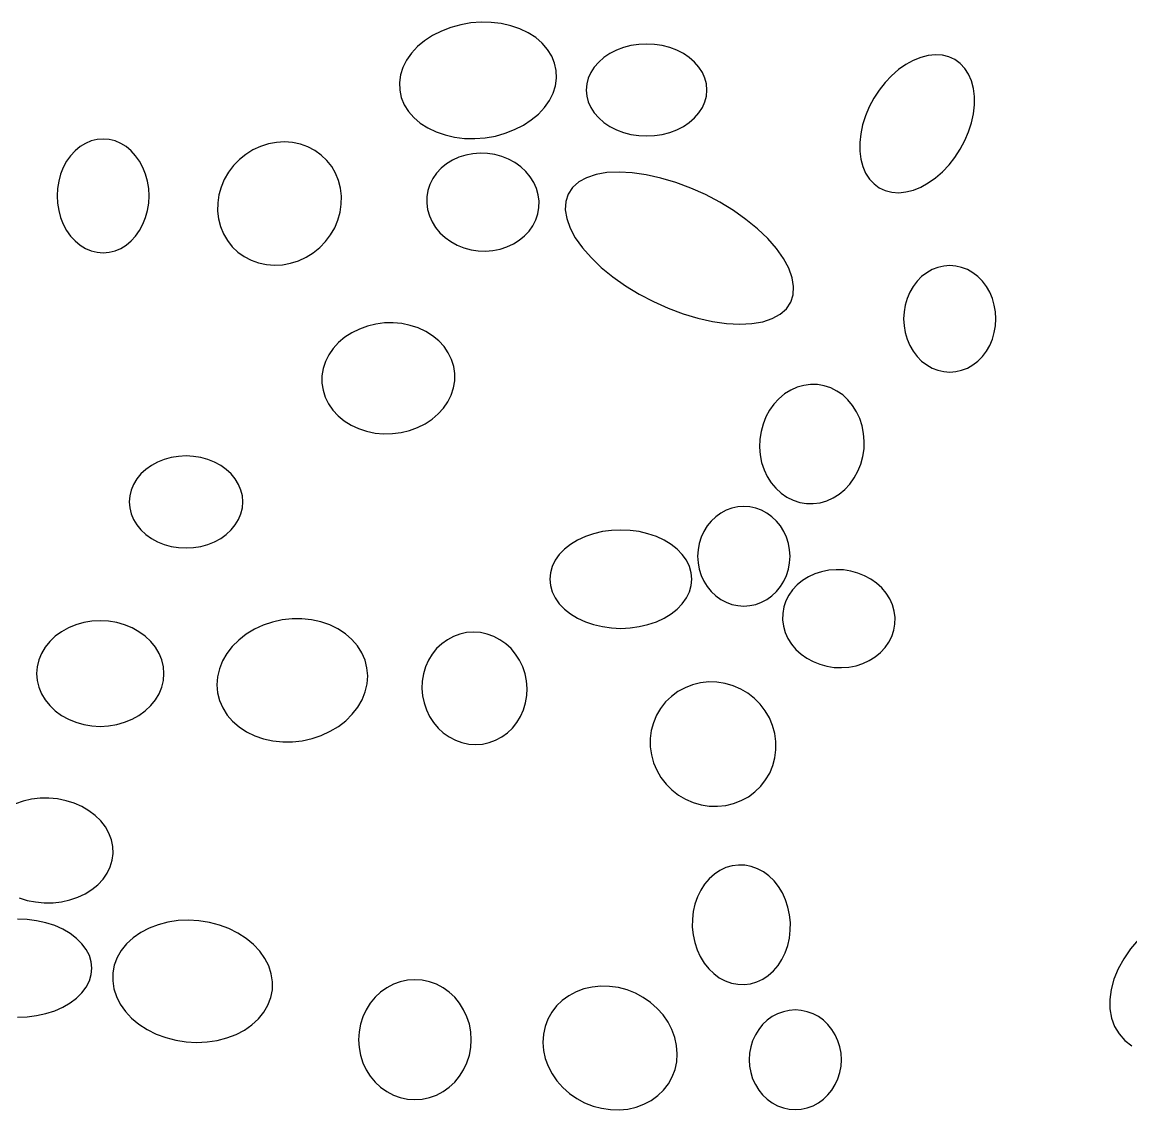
# Model space of a CAD drawing. Extents: x -1 to 217, y -22 to 302.
# Drawn here: x 144.26 to 156.57, y 45.32 to 57.39 of the extents above; entities that cross this region are included whole.
import ezdxf

# ---------------------------------------------------------------- set-up
doc = ezdxf.new("R2010")
doc.units = 0

msp = doc.modelspace()

# ---------------------------------------------------------------- linework, layer by layer
at = {"layer": 'ELLIPSES'}
for p, q in [((149.13, 57.366), (149.02, 57.336)), ((149.242, 57.386), (149.13, 57.366)), ((149.357, 57.395), (149.242, 57.386)), ((149.47, 57.393), (149.357, 57.395)), ((149.581, 57.379), (149.47, 57.393)), ((149.688, 57.355), (149.581, 57.379)), ((149.788, 57.321), (149.688, 57.355)), ((148.818, 57.246), (148.73, 57.188)), ((148.916, 57.296), (148.818, 57.246)), ((149.02, 57.336), (148.916, 57.296)), ((149.88, 57.276), (149.788, 57.321)), ((149.963, 57.223), (149.88, 57.276)), ((148.651, 57.123), (148.584, 57.051)), ((148.73, 57.188), (148.651, 57.123)), ((150.035, 57.162), (149.963, 57.223)), ((150.095, 57.093), (150.035, 57.162)), ((150.937, 57.113), (150.858, 57.084)), ((151.02, 57.135), (150.937, 57.113)), ((151.106, 57.148), (151.02, 57.135)), ((151.194, 57.152), (151.106, 57.148)), ((151.281, 57.148), (151.194, 57.152)), ((151.367, 57.135), (151.281, 57.148)), ((151.45, 57.113), (151.367, 57.135)), ((151.529, 57.084), (151.45, 57.113)), ((148.584, 57.051), (148.529, 56.973)), ((150.141, 57.019), (150.095, 57.093)), ((150.173, 56.94), (150.141, 57.019)), ((150.719, 57.003), (150.662, 56.952)), ((150.785, 57.047), (150.719, 57.003)), ((150.858, 57.084), (150.785, 57.047)), ((151.602, 57.047), (151.529, 57.084)), ((151.668, 57.003), (151.602, 57.047)), ((151.725, 56.952), (151.668, 57.003)), ((154.237, 57.004), (154.154, 56.971)), ((154.32, 57.025), (154.237, 57.004)), ((154.4, 57.033), (154.32, 57.025)), ((154.477, 57.028), (154.4, 57.033)), ((154.549, 57.01), (154.477, 57.028)), ((154.616, 56.979), (154.549, 57.01)), ((154.675, 56.936), (154.616, 56.979)), ((148.489, 56.892), (148.462, 56.809)), ((148.529, 56.973), (148.489, 56.892)), ((150.191, 56.858), (150.173, 56.94)), ((150.194, 56.774), (150.191, 56.858)), ((150.613, 56.897), (150.574, 56.837)), ((150.662, 56.952), (150.613, 56.897)), ((151.774, 56.897), (151.725, 56.952)), ((151.813, 56.837), (151.774, 56.897)), ((153.99, 56.868), (153.913, 56.801)), ((154.071, 56.925), (153.99, 56.868)), ((154.154, 56.971), (154.071, 56.925)), ((154.725, 56.882), (154.675, 56.936)), ((154.767, 56.817), (154.725, 56.882)), ((148.462, 56.809), (148.45, 56.724)), ((150.182, 56.689), (150.194, 56.774)), ((150.546, 56.774), (150.529, 56.709)), ((150.574, 56.837), (150.546, 56.774)), ((151.841, 56.774), (151.813, 56.837)), ((151.858, 56.709), (151.841, 56.774)), ((153.913, 56.801), (153.841, 56.725)), ((154.799, 56.743), (154.767, 56.817)), ((154.821, 56.66), (154.799, 56.743)), ((148.45, 56.724), (148.453, 56.64)), ((148.453, 56.64), (148.471, 56.558)), ((150.156, 56.606), (150.182, 56.689)), ((150.529, 56.709), (150.523, 56.642)), ((150.523, 56.642), (150.529, 56.575)), ((151.864, 56.642), (151.858, 56.709)), ((151.858, 56.575), (151.864, 56.642)), ((153.775, 56.641), (153.716, 56.55)), ((153.841, 56.725), (153.775, 56.641)), ((154.832, 56.571), (154.821, 56.66)), ((148.471, 56.558), (148.503, 56.479)), ((150.06, 56.447), (150.115, 56.524)), ((150.115, 56.524), (150.156, 56.606)), ((150.529, 56.575), (150.546, 56.51)), ((150.546, 56.51), (150.574, 56.447)), ((151.813, 56.447), (151.841, 56.51)), ((151.841, 56.51), (151.858, 56.575)), ((153.716, 56.55), (153.666, 56.455)), ((154.832, 56.477), (154.832, 56.571)), ((148.503, 56.479), (148.55, 56.405)), ((148.55, 56.405), (148.609, 56.336)), ((149.914, 56.31), (149.993, 56.375)), ((149.993, 56.375), (150.06, 56.447)), ((150.574, 56.447), (150.613, 56.387)), ((150.613, 56.387), (150.662, 56.332)), ((151.725, 56.332), (151.774, 56.387)), ((151.774, 56.387), (151.813, 56.447)), ((153.666, 56.455), (153.624, 56.356)), ((154.8, 56.279), (154.821, 56.379)), ((154.821, 56.379), (154.832, 56.477)), ((148.609, 56.336), (148.681, 56.275)), ((148.681, 56.275), (148.764, 56.222)), ((149.728, 56.202), (149.826, 56.251)), ((149.826, 56.251), (149.914, 56.31)), ((150.662, 56.332), (150.719, 56.281)), ((150.719, 56.281), (150.785, 56.237)), ((151.602, 56.237), (151.668, 56.281)), ((151.668, 56.281), (151.725, 56.332)), ((153.592, 56.256), (153.571, 56.157)), ((153.624, 56.356), (153.592, 56.256)), ((154.768, 56.179), (154.8, 56.279)), ((148.764, 56.222), (148.856, 56.177)), ((148.856, 56.177), (148.956, 56.143)), ((148.956, 56.143), (149.063, 56.119)), ((149.063, 56.119), (149.174, 56.105)), ((149.402, 56.112), (149.515, 56.131)), ((149.515, 56.131), (149.624, 56.162)), ((149.624, 56.162), (149.728, 56.202)), ((150.785, 56.237), (150.858, 56.2)), ((150.858, 56.2), (150.937, 56.171)), ((150.937, 56.171), (151.02, 56.149)), ((151.02, 56.149), (151.106, 56.136)), ((151.106, 56.136), (151.194, 56.132)), ((151.194, 56.132), (151.281, 56.136)), ((151.281, 56.136), (151.367, 56.149)), ((151.367, 56.149), (151.45, 56.171)), ((151.45, 56.171), (151.529, 56.2)), ((151.529, 56.2), (151.602, 56.237)), ((153.571, 56.157), (153.56, 56.059)), ((154.726, 56.08), (154.768, 56.179)), ((144.906, 56.014), (144.85, 55.968)), ((144.966, 56.05), (144.906, 56.014)), ((145.029, 56.077), (144.966, 56.05)), ((145.094, 56.093), (145.029, 56.077)), ((145.161, 56.098), (145.094, 56.093)), ((145.228, 56.093), (145.161, 56.098)), ((145.293, 56.077), (145.228, 56.093)), ((145.356, 56.05), (145.293, 56.077)), ((145.416, 56.014), (145.356, 56.05)), ((145.472, 55.968), (145.416, 56.014)), ((146.908, 56.016), (146.824, 55.977)), ((146.996, 56.044), (146.908, 56.016)), ((147.085, 56.061), (146.996, 56.044)), ((147.175, 56.066), (147.085, 56.061)), ((147.264, 56.059), (147.175, 56.066)), ((147.351, 56.041), (147.264, 56.059)), ((147.433, 56.011), (147.351, 56.041)), ((147.511, 55.971), (147.433, 56.011)), ((149.174, 56.105), (149.288, 56.103)), ((149.288, 56.103), (149.402, 56.112)), ((153.56, 56.059), (153.56, 55.964)), ((154.676, 55.985), (154.726, 56.08)), ((144.8, 55.913), (144.756, 55.851)), ((144.85, 55.968), (144.8, 55.913)), ((145.522, 55.913), (145.472, 55.968)), ((145.566, 55.851), (145.522, 55.913)), ((146.746, 55.928), (146.673, 55.87)), ((146.824, 55.977), (146.746, 55.928)), ((147.581, 55.92), (147.511, 55.971)), ((147.644, 55.86), (147.581, 55.92)), ((149.11, 55.895), (149.038, 55.862)), ((149.186, 55.92), (149.11, 55.895)), ((149.265, 55.935), (149.186, 55.92)), ((149.346, 55.941), (149.265, 55.935)), ((149.428, 55.938), (149.346, 55.941)), ((149.509, 55.926), (149.428, 55.938)), ((149.587, 55.904), (149.509, 55.926)), ((149.662, 55.874), (149.587, 55.904)), ((149.732, 55.836), (149.662, 55.874)), ((153.56, 55.964), (153.571, 55.875)), ((153.571, 55.875), (153.593, 55.793)), ((154.551, 55.81), (154.617, 55.894)), ((154.617, 55.894), (154.676, 55.985)), ((144.719, 55.783), (144.689, 55.709)), ((144.756, 55.851), (144.719, 55.783)), ((145.603, 55.783), (145.566, 55.851)), ((145.633, 55.709), (145.603, 55.783)), ((146.609, 55.803), (146.553, 55.73)), ((146.673, 55.87), (146.609, 55.803)), ((147.698, 55.793), (147.644, 55.86)), ((147.741, 55.718), (147.698, 55.793)), ((148.914, 55.774), (148.863, 55.719)), ((148.973, 55.822), (148.914, 55.774)), ((149.038, 55.862), (148.973, 55.822)), ((149.796, 55.791), (149.732, 55.836)), ((149.853, 55.738), (149.796, 55.791)), ((153.593, 55.793), (153.625, 55.718)), ((154.479, 55.734), (154.551, 55.81)), ((144.668, 55.631), (144.655, 55.55)), ((144.689, 55.709), (144.668, 55.631)), ((145.654, 55.631), (145.633, 55.709)), ((145.667, 55.55), (145.654, 55.631)), ((146.506, 55.65), (146.471, 55.565)), ((146.553, 55.73), (146.506, 55.65)), ((147.774, 55.637), (147.741, 55.718)), ((147.796, 55.552), (147.774, 55.637)), ((148.821, 55.659), (148.789, 55.595)), ((148.863, 55.719), (148.821, 55.659)), ((149.902, 55.68), (149.853, 55.738)), ((149.941, 55.617), (149.902, 55.68)), ((150.527, 55.669), (150.44, 55.621)), ((150.633, 55.704), (150.527, 55.669)), ((150.754, 55.725), (150.633, 55.704)), ((150.889, 55.731), (150.754, 55.725)), ((151.035, 55.723), (150.889, 55.731)), ((151.19, 55.701), (151.035, 55.723)), ((151.352, 55.665), (151.19, 55.701)), ((151.517, 55.616), (151.352, 55.665)), ((153.625, 55.718), (153.667, 55.653)), ((153.667, 55.653), (153.718, 55.599)), ((154.321, 55.61), (154.402, 55.667)), ((154.402, 55.667), (154.479, 55.734)), ((144.655, 55.55), (144.65, 55.467)), ((145.672, 55.467), (145.667, 55.55)), ((146.471, 55.565), (146.446, 55.478)), ((147.807, 55.464), (147.796, 55.552)), ((148.766, 55.527), (148.754, 55.457)), ((148.789, 55.595), (148.766, 55.527)), ((149.971, 55.55), (149.941, 55.617)), ((149.991, 55.48), (149.971, 55.55)), ((150.371, 55.56), (150.323, 55.487)), ((150.44, 55.621), (150.371, 55.56)), ((151.683, 55.554), (151.517, 55.616)), ((151.847, 55.481), (151.683, 55.554)), ((153.718, 55.599), (153.777, 55.556)), ((153.777, 55.556), (153.843, 55.525)), ((153.843, 55.525), (153.915, 55.507)), ((153.915, 55.507), (153.992, 55.502)), ((153.992, 55.502), (154.073, 55.51)), ((154.073, 55.51), (154.155, 55.531)), ((154.155, 55.531), (154.239, 55.564)), ((154.239, 55.564), (154.321, 55.61)), ((144.65, 55.467), (144.655, 55.385)), ((144.655, 55.385), (144.668, 55.304)), ((145.654, 55.304), (145.667, 55.385)), ((145.667, 55.385), (145.672, 55.467)), ((146.433, 55.388), (146.431, 55.299)), ((146.446, 55.478), (146.433, 55.388)), ((147.805, 55.375), (147.807, 55.464)), ((148.754, 55.457), (148.753, 55.386)), ((148.753, 55.386), (148.762, 55.315)), ((150, 55.41), (149.991, 55.48)), ((149.999, 55.339), (150, 55.41)), ((150.296, 55.405), (150.29, 55.313)), ((150.323, 55.487), (150.296, 55.405)), ((152.005, 55.397), (151.847, 55.481)), ((152.157, 55.305), (152.005, 55.397)), ((144.668, 55.304), (144.689, 55.226)), ((145.633, 55.226), (145.654, 55.304)), ((146.431, 55.299), (146.442, 55.211)), ((147.767, 55.198), (147.792, 55.286)), ((147.792, 55.286), (147.805, 55.375)), ((148.762, 55.315), (148.782, 55.245)), ((149.964, 55.201), (149.987, 55.268)), ((149.987, 55.268), (149.999, 55.339)), ((150.29, 55.313), (150.307, 55.215)), ((152.297, 55.206), (152.157, 55.305)), ((144.689, 55.226), (144.719, 55.152)), ((144.719, 55.152), (144.756, 55.083)), ((145.566, 55.083), (145.603, 55.152)), ((145.603, 55.152), (145.633, 55.226)), ((146.442, 55.211), (146.463, 55.126)), ((147.732, 55.113), (147.767, 55.198)), ((148.782, 55.245), (148.812, 55.178)), ((148.812, 55.178), (148.852, 55.115)), ((149.89, 55.076), (149.932, 55.136)), ((149.932, 55.136), (149.964, 55.201)), ((150.307, 55.215), (150.344, 55.11)), ((152.426, 55.101), (152.297, 55.206)), ((144.756, 55.083), (144.8, 55.021)), ((144.8, 55.021), (144.85, 54.967)), ((145.472, 54.967), (145.522, 55.021)), ((145.522, 55.021), (145.566, 55.083)), ((146.463, 55.126), (146.497, 55.046)), ((146.497, 55.046), (146.54, 54.971)), ((147.629, 54.96), (147.685, 55.034)), ((147.685, 55.034), (147.732, 55.113)), ((148.852, 55.115), (148.9, 55.057)), ((148.9, 55.057), (148.957, 55.005)), ((149.78, 54.974), (149.839, 55.022)), ((149.839, 55.022), (149.89, 55.076)), ((150.344, 55.11), (150.402, 55.002)), ((152.539, 54.992), (152.426, 55.101)), ((144.85, 54.967), (144.906, 54.921)), ((144.906, 54.921), (144.966, 54.884)), ((145.356, 54.884), (145.416, 54.921)), ((145.416, 54.921), (145.472, 54.967)), ((146.54, 54.971), (146.594, 54.903)), ((146.594, 54.903), (146.657, 54.843)), ((147.492, 54.835), (147.565, 54.893)), ((147.565, 54.893), (147.629, 54.96)), ((148.957, 55.005), (149.021, 54.959)), ((149.021, 54.959), (149.091, 54.921)), ((149.091, 54.921), (149.166, 54.891)), ((149.166, 54.891), (149.245, 54.869)), ((149.567, 54.876), (149.643, 54.9)), ((149.643, 54.9), (149.715, 54.933)), ((149.715, 54.933), (149.78, 54.974)), ((150.402, 55.002), (150.481, 54.892)), ((150.481, 54.892), (150.577, 54.782)), ((152.636, 54.882), (152.539, 54.992)), ((144.966, 54.884), (145.029, 54.858)), ((145.029, 54.858), (145.094, 54.842)), ((145.094, 54.842), (145.161, 54.836)), ((145.161, 54.836), (145.228, 54.842)), ((145.228, 54.842), (145.293, 54.858)), ((145.293, 54.858), (145.356, 54.884)), ((146.657, 54.843), (146.727, 54.793)), ((146.727, 54.793), (146.805, 54.752)), ((147.33, 54.747), (147.414, 54.786)), ((147.414, 54.786), (147.492, 54.835)), ((149.245, 54.869), (149.325, 54.857)), ((149.325, 54.857), (149.407, 54.854)), ((149.407, 54.854), (149.488, 54.86)), ((149.488, 54.86), (149.567, 54.876)), ((150.577, 54.782), (150.691, 54.673)), ((152.714, 54.772), (152.636, 54.882)), ((152.772, 54.664), (152.714, 54.772)), ((146.805, 54.752), (146.887, 54.723)), ((146.887, 54.723), (146.974, 54.704)), ((146.974, 54.704), (147.063, 54.698)), ((147.063, 54.698), (147.153, 54.703)), ((147.153, 54.703), (147.242, 54.719)), ((147.242, 54.719), (147.33, 54.747)), ((150.691, 54.673), (150.819, 54.568)), ((152.81, 54.559), (152.772, 54.664)), ((154.363, 54.649), (154.303, 54.614)), ((154.427, 54.673), (154.363, 54.649)), ((154.492, 54.688), (154.427, 54.673)), ((154.559, 54.694), (154.492, 54.688)), ((154.626, 54.688), (154.559, 54.694)), ((154.691, 54.673), (154.626, 54.688)), ((154.755, 54.649), (154.691, 54.673)), ((154.815, 54.614), (154.755, 54.649)), ((150.819, 54.568), (150.96, 54.469)), ((152.826, 54.461), (152.81, 54.559)), ((154.197, 54.52), (154.153, 54.462)), ((154.247, 54.571), (154.197, 54.52)), ((154.303, 54.614), (154.247, 54.571)), ((154.871, 54.571), (154.815, 54.614)), ((154.921, 54.52), (154.871, 54.571)), ((154.965, 54.462), (154.921, 54.52)), ((150.96, 54.469), (151.111, 54.377)), ((152.82, 54.369), (152.826, 54.461)), ((154.116, 54.398), (154.086, 54.328)), ((154.153, 54.462), (154.116, 54.398)), ((155.002, 54.398), (154.965, 54.462)), ((155.032, 54.328), (155.002, 54.398)), ((151.111, 54.377), (151.27, 54.293)), ((151.27, 54.293), (151.433, 54.22)), ((152.745, 54.214), (152.793, 54.286)), ((152.793, 54.286), (152.82, 54.369)), ((154.086, 54.328), (154.065, 54.255)), ((155.053, 54.255), (155.032, 54.328)), ((151.433, 54.22), (151.599, 54.158)), ((151.599, 54.158), (151.764, 54.109)), ((152.589, 54.105), (152.677, 54.153)), ((152.677, 54.153), (152.745, 54.214)), ((154.052, 54.179), (154.047, 54.102)), ((154.065, 54.255), (154.052, 54.179)), ((155.066, 54.179), (155.053, 54.255)), ((155.071, 54.102), (155.066, 54.179)), ((148.188, 54.044), (148.094, 54.022)), ((148.284, 54.056), (148.188, 54.044)), ((148.38, 54.058), (148.284, 54.056)), ((148.476, 54.049), (148.38, 54.058)), ((148.569, 54.03), (148.476, 54.049)), ((148.658, 54.001), (148.569, 54.03)), ((151.764, 54.109), (151.926, 54.073)), ((151.926, 54.073), (152.081, 54.05)), ((152.081, 54.05), (152.227, 54.043)), ((152.227, 54.043), (152.362, 54.049)), ((152.362, 54.049), (152.484, 54.07)), ((152.484, 54.07), (152.589, 54.105)), ((154.047, 54.102), (154.052, 54.025)), ((155.066, 54.025), (155.071, 54.102)), ((147.921, 53.948), (147.844, 53.897)), ((148.005, 53.989), (147.921, 53.948)), ((148.094, 54.022), (148.005, 53.989)), ((148.742, 53.962), (148.658, 54.001)), ((148.818, 53.914), (148.742, 53.962)), ((148.886, 53.858), (148.818, 53.914)), ((154.052, 54.025), (154.065, 53.949)), ((154.065, 53.949), (154.086, 53.876)), ((155.032, 53.876), (155.053, 53.949)), ((155.053, 53.949), (155.066, 54.025)), ((147.775, 53.839), (147.715, 53.774)), ((147.844, 53.897), (147.775, 53.839)), ((148.945, 53.795), (148.886, 53.858)), ((148.992, 53.726), (148.945, 53.795)), ((154.086, 53.876), (154.116, 53.806)), ((154.116, 53.806), (154.153, 53.742)), ((154.965, 53.742), (155.002, 53.806)), ((155.002, 53.806), (155.032, 53.876)), ((147.667, 53.704), (147.629, 53.628)), ((147.715, 53.774), (147.667, 53.704)), ((149.029, 53.652), (148.992, 53.726)), ((154.153, 53.742), (154.197, 53.684)), ((154.197, 53.684), (154.247, 53.633)), ((154.871, 53.633), (154.921, 53.684)), ((154.921, 53.684), (154.965, 53.742)), ((147.604, 53.55), (147.59, 53.47)), ((147.629, 53.628), (147.604, 53.55)), ((149.053, 53.575), (149.029, 53.652)), ((149.065, 53.495), (149.053, 53.575)), ((154.247, 53.633), (154.303, 53.59)), ((154.303, 53.59), (154.363, 53.555)), ((154.363, 53.555), (154.427, 53.531)), ((154.691, 53.531), (154.755, 53.555)), ((154.755, 53.555), (154.815, 53.59)), ((154.815, 53.59), (154.871, 53.633)), ((147.59, 53.47), (147.59, 53.389)), ((149.052, 53.335), (149.065, 53.415)), ((149.065, 53.415), (149.065, 53.495)), ((154.427, 53.531), (154.492, 53.516)), ((154.492, 53.516), (154.559, 53.51)), ((154.559, 53.51), (154.626, 53.516)), ((154.626, 53.516), (154.691, 53.531)), ((147.59, 53.389), (147.602, 53.31)), ((147.602, 53.31), (147.626, 53.232)), ((149.026, 53.256), (149.052, 53.335)), ((152.793, 53.31), (152.725, 53.268)), ((152.864, 53.342), (152.793, 53.31)), ((152.938, 53.363), (152.864, 53.342)), ((153.014, 53.373), (152.938, 53.363)), ((153.09, 53.372), (153.014, 53.373)), ((153.165, 53.359), (153.09, 53.372)), ((153.237, 53.336), (153.165, 53.359)), ((153.306, 53.301), (153.237, 53.336)), ((153.371, 53.257), (153.306, 53.301)), ((147.626, 53.232), (147.663, 53.158)), ((148.94, 53.111), (148.989, 53.181)), ((148.989, 53.181), (149.026, 53.256)), ((152.663, 53.216), (152.607, 53.156)), ((152.725, 53.268), (152.663, 53.216)), ((153.429, 53.203), (153.371, 53.257)), ((153.481, 53.141), (153.429, 53.203)), ((147.663, 53.158), (147.711, 53.089)), ((147.711, 53.089), (147.769, 53.027)), ((148.812, 52.987), (148.88, 53.046)), ((148.88, 53.046), (148.94, 53.111)), ((152.559, 53.088), (152.518, 53.014)), ((152.607, 53.156), (152.559, 53.088)), ((153.525, 53.071), (153.481, 53.141)), ((153.56, 52.996), (153.525, 53.071)), ((147.769, 53.027), (147.837, 52.971)), ((147.837, 52.971), (147.913, 52.923)), ((147.913, 52.923), (147.997, 52.884)), ((148.651, 52.895), (148.735, 52.937)), ((148.735, 52.937), (148.812, 52.987)), ((152.486, 52.934), (152.464, 52.851)), ((152.518, 53.014), (152.486, 52.934)), ((153.586, 52.915), (153.56, 52.996)), ((147.997, 52.884), (148.086, 52.855)), ((148.086, 52.855), (148.179, 52.835)), ((148.179, 52.835), (148.275, 52.827)), ((148.275, 52.827), (148.372, 52.828)), ((148.372, 52.828), (148.468, 52.84)), ((148.468, 52.84), (148.561, 52.863)), ((148.561, 52.863), (148.651, 52.895)), ((152.464, 52.851), (152.451, 52.765)), ((153.603, 52.831), (153.586, 52.915)), ((153.61, 52.745), (153.603, 52.831)), ((152.451, 52.765), (152.448, 52.679)), ((152.448, 52.679), (152.455, 52.593)), ((153.607, 52.659), (153.61, 52.745)), ((145.918, 52.563), (145.84, 52.542)), ((145.999, 52.576), (145.918, 52.563)), ((146.082, 52.581), (145.999, 52.576)), ((146.164, 52.576), (146.082, 52.581)), ((146.245, 52.563), (146.164, 52.576)), ((146.323, 52.542), (146.245, 52.563)), ((152.455, 52.593), (152.471, 52.509)), ((153.572, 52.49), (153.594, 52.573)), ((153.594, 52.573), (153.607, 52.659)), ((145.636, 52.431), (145.581, 52.381)), ((145.698, 52.475), (145.636, 52.431)), ((145.766, 52.512), (145.698, 52.475)), ((145.84, 52.542), (145.766, 52.512)), ((146.397, 52.512), (146.323, 52.542)), ((146.466, 52.475), (146.397, 52.512)), ((146.528, 52.431), (146.466, 52.475)), ((146.582, 52.381), (146.528, 52.431)), ((152.471, 52.509), (152.498, 52.428)), ((152.498, 52.428), (152.533, 52.352)), ((153.54, 52.41), (153.572, 52.49)), ((145.535, 52.325), (145.499, 52.265)), ((145.581, 52.381), (145.535, 52.325)), ((146.628, 52.325), (146.582, 52.381)), ((146.665, 52.265), (146.628, 52.325)), ((152.533, 52.352), (152.577, 52.283)), ((153.451, 52.268), (153.499, 52.336)), ((153.499, 52.336), (153.54, 52.41)), ((145.472, 52.202), (145.456, 52.137)), ((145.499, 52.265), (145.472, 52.202)), ((146.691, 52.202), (146.665, 52.265)), ((146.707, 52.137), (146.691, 52.202)), ((152.577, 52.283), (152.629, 52.221)), ((152.629, 52.221), (152.687, 52.167)), ((153.333, 52.156), (153.395, 52.207)), ((153.395, 52.207), (153.451, 52.268)), ((145.456, 52.137), (145.451, 52.07)), ((145.451, 52.07), (145.456, 52.003)), ((146.713, 52.07), (146.707, 52.137)), ((146.707, 52.003), (146.713, 52.07)), ((152.687, 52.167), (152.751, 52.122)), ((152.751, 52.122), (152.82, 52.088)), ((152.82, 52.088), (152.893, 52.064)), ((152.893, 52.064), (152.968, 52.052)), ((153.044, 52.051), (153.12, 52.061)), ((153.12, 52.061), (153.194, 52.082)), ((153.194, 52.082), (153.265, 52.114)), ((153.265, 52.114), (153.333, 52.156)), ((145.456, 52.003), (145.472, 51.938)), ((145.472, 51.938), (145.499, 51.875)), ((146.665, 51.875), (146.691, 51.938)), ((146.691, 51.938), (146.707, 52.003)), ((152.017, 51.945), (151.961, 51.905)), ((152.077, 51.977), (152.017, 51.945)), ((152.14, 52), (152.077, 51.977)), ((152.206, 52.015), (152.14, 52)), ((152.273, 52.019), (152.206, 52.015)), ((152.34, 52.015), (152.273, 52.019)), ((152.406, 52), (152.34, 52.015)), ((152.469, 51.977), (152.406, 52)), ((152.529, 51.945), (152.469, 51.977)), ((152.585, 51.905), (152.529, 51.945)), ((152.968, 52.052), (153.044, 52.051)), ((145.499, 51.875), (145.535, 51.815)), ((145.535, 51.815), (145.581, 51.759)), ((146.582, 51.759), (146.628, 51.815)), ((146.628, 51.815), (146.665, 51.875)), ((151.91, 51.857), (151.866, 51.803)), ((151.961, 51.905), (151.91, 51.857)), ((152.636, 51.857), (152.585, 51.905)), ((152.68, 51.803), (152.636, 51.857)), ((145.581, 51.759), (145.636, 51.709)), ((145.636, 51.709), (145.698, 51.665)), ((146.466, 51.665), (146.528, 51.709)), ((146.528, 51.709), (146.582, 51.759)), ((150.606, 51.717), (150.514, 51.685)), ((150.704, 51.74), (150.606, 51.717)), ((150.805, 51.754), (150.704, 51.74)), ((150.908, 51.758), (150.805, 51.754)), ((151.011, 51.754), (150.908, 51.758)), ((151.112, 51.74), (151.011, 51.754)), ((151.209, 51.717), (151.112, 51.74)), ((151.302, 51.685), (151.209, 51.717)), ((151.829, 51.743), (151.799, 51.678)), ((151.866, 51.803), (151.829, 51.743)), ((152.717, 51.743), (152.68, 51.803)), ((152.747, 51.678), (152.717, 51.743)), ((145.698, 51.665), (145.766, 51.628)), ((145.766, 51.628), (145.84, 51.598)), ((145.84, 51.598), (145.918, 51.577)), ((145.918, 51.577), (145.999, 51.564)), ((146.164, 51.564), (146.245, 51.577)), ((146.245, 51.577), (146.323, 51.598)), ((146.323, 51.598), (146.397, 51.628)), ((146.397, 51.628), (146.466, 51.665)), ((150.35, 51.598), (150.282, 51.545)), ((150.428, 51.646), (150.35, 51.598)), ((150.514, 51.685), (150.428, 51.646)), ((151.388, 51.646), (151.302, 51.685)), ((151.465, 51.598), (151.388, 51.646)), ((151.533, 51.545), (151.465, 51.598)), ((151.778, 51.61), (151.765, 51.539)), ((151.799, 51.678), (151.778, 51.61)), ((152.768, 51.61), (152.747, 51.678)), ((152.781, 51.539), (152.768, 51.61)), ((145.999, 51.564), (146.082, 51.559)), ((146.082, 51.559), (146.164, 51.564)), ((150.225, 51.486), (150.18, 51.422)), ((150.282, 51.545), (150.225, 51.486)), ((151.59, 51.486), (151.533, 51.545)), ((151.636, 51.422), (151.59, 51.486)), ((151.765, 51.539), (151.76, 51.467)), ((151.76, 51.467), (151.765, 51.395)), ((152.786, 51.467), (152.781, 51.539)), ((152.781, 51.395), (152.786, 51.467)), ((150.146, 51.354), (150.126, 51.284)), ((150.18, 51.422), (150.146, 51.354)), ((151.669, 51.354), (151.636, 51.422)), ((151.689, 51.284), (151.669, 51.354)), ((151.765, 51.395), (151.778, 51.324)), ((151.778, 51.324), (151.799, 51.255)), ((152.747, 51.255), (152.768, 51.324)), ((152.768, 51.324), (152.781, 51.395)), ((150.126, 51.284), (150.12, 51.213)), ((150.12, 51.213), (150.126, 51.142)), ((151.696, 51.213), (151.689, 51.284)), ((151.689, 51.142), (151.696, 51.213)), ((151.799, 51.255), (151.829, 51.191)), ((152.717, 51.191), (152.747, 51.255)), ((152.924, 51.198), (152.865, 51.15)), ((152.99, 51.239), (152.924, 51.198)), ((153.061, 51.272), (152.99, 51.239)), ((153.137, 51.296), (153.061, 51.272)), ((153.216, 51.312), (153.137, 51.296)), ((153.297, 51.318), (153.216, 51.312)), ((153.379, 51.315), (153.297, 51.318)), ((153.46, 51.303), (153.379, 51.315)), ((153.539, 51.281), (153.46, 51.303)), ((153.613, 51.251), (153.539, 51.281)), ((153.683, 51.213), (153.613, 51.251)), ((153.747, 51.167), (153.683, 51.213)), ((150.126, 51.142), (150.146, 51.072)), ((151.669, 51.072), (151.689, 51.142)), ((151.829, 51.191), (151.866, 51.13)), ((151.866, 51.13), (151.91, 51.076)), ((151.91, 51.076), (151.961, 51.028)), ((152.585, 51.028), (152.636, 51.076)), ((152.636, 51.076), (152.68, 51.13)), ((152.68, 51.13), (152.717, 51.191)), ((152.815, 51.096), (152.773, 51.036)), ((152.865, 51.15), (152.815, 51.096)), ((153.804, 51.115), (153.747, 51.167)), ((153.853, 51.057), (153.804, 51.115)), ((150.146, 51.072), (150.18, 51.004)), ((150.18, 51.004), (150.225, 50.94)), ((151.59, 50.94), (151.636, 51.004)), ((151.636, 51.004), (151.669, 51.072)), ((151.961, 51.028), (152.017, 50.988)), ((152.017, 50.988), (152.077, 50.956)), ((152.077, 50.956), (152.14, 50.933)), ((152.406, 50.933), (152.469, 50.956)), ((152.469, 50.956), (152.529, 50.988)), ((152.529, 50.988), (152.585, 51.028)), ((152.74, 50.971), (152.718, 50.904)), ((152.773, 51.036), (152.74, 50.971)), ((153.893, 50.994), (153.853, 51.057)), ((153.922, 50.927), (153.893, 50.994)), ((150.225, 50.94), (150.282, 50.881)), ((150.282, 50.881), (150.35, 50.827)), ((150.35, 50.827), (150.428, 50.78)), ((151.388, 50.78), (151.465, 50.827)), ((151.465, 50.827), (151.533, 50.881)), ((151.533, 50.881), (151.59, 50.94)), ((152.14, 50.933), (152.206, 50.919)), ((152.206, 50.919), (152.273, 50.914)), ((152.273, 50.914), (152.34, 50.919)), ((152.34, 50.919), (152.406, 50.933)), ((152.706, 50.833), (152.704, 50.762)), ((152.718, 50.904), (152.706, 50.833)), ((153.942, 50.857), (153.922, 50.927)), ((153.952, 50.786), (153.942, 50.857)), ((144.859, 50.706), (144.776, 50.672)), ((144.946, 50.731), (144.859, 50.706)), ((145.037, 50.746), (144.946, 50.731)), ((145.129, 50.751), (145.037, 50.746)), ((145.221, 50.746), (145.129, 50.751)), ((145.312, 50.731), (145.221, 50.746)), ((145.4, 50.706), (145.312, 50.731)), ((145.482, 50.672), (145.4, 50.706)), ((147.042, 50.736), (146.938, 50.701)), ((147.149, 50.76), (147.042, 50.736)), ((147.258, 50.772), (147.149, 50.76)), ((147.367, 50.772), (147.258, 50.772)), ((147.475, 50.761), (147.367, 50.772)), ((147.579, 50.739), (147.475, 50.761)), ((147.677, 50.705), (147.579, 50.739)), ((147.768, 50.661), (147.677, 50.705)), ((150.428, 50.78), (150.514, 50.74)), ((150.514, 50.74), (150.606, 50.709)), ((150.606, 50.709), (150.704, 50.686)), ((151.112, 50.686), (151.209, 50.709)), ((151.209, 50.709), (151.302, 50.74)), ((151.302, 50.74), (151.388, 50.78)), ((152.704, 50.762), (152.713, 50.692)), ((153.938, 50.645), (153.95, 50.715)), ((153.95, 50.715), (153.952, 50.786)), ((144.699, 50.63), (144.63, 50.579)), ((144.776, 50.672), (144.699, 50.63)), ((145.559, 50.63), (145.482, 50.672)), ((145.629, 50.579), (145.559, 50.63)), ((146.749, 50.601), (146.667, 50.537)), ((146.84, 50.656), (146.749, 50.601)), ((146.938, 50.701), (146.84, 50.656)), ((147.851, 50.607), (147.768, 50.661)), ((147.923, 50.544), (147.851, 50.607)), ((149.122, 50.603), (149.05, 50.577)), ((149.196, 50.619), (149.122, 50.603)), ((149.273, 50.625), (149.196, 50.619)), ((149.349, 50.619), (149.273, 50.625)), ((149.424, 50.604), (149.349, 50.619)), ((149.497, 50.577), (149.424, 50.604)), ((150.704, 50.686), (150.805, 50.672)), ((150.805, 50.672), (150.908, 50.667)), ((150.908, 50.667), (151.011, 50.672)), ((151.011, 50.672), (151.112, 50.686)), ((152.713, 50.692), (152.733, 50.622)), ((152.733, 50.622), (152.763, 50.555)), ((153.916, 50.577), (153.938, 50.645)), ((144.518, 50.458), (144.477, 50.389)), ((144.569, 50.521), (144.518, 50.458)), ((144.63, 50.579), (144.569, 50.521)), ((145.69, 50.521), (145.629, 50.579)), ((145.741, 50.458), (145.69, 50.521)), ((145.782, 50.389), (145.741, 50.458)), ((146.595, 50.466), (146.534, 50.388)), ((146.667, 50.537), (146.595, 50.466)), ((147.985, 50.474), (147.923, 50.544)), ((148.033, 50.397), (147.985, 50.474)), ((148.919, 50.496), (148.863, 50.442)), ((148.982, 50.541), (148.919, 50.496)), ((149.05, 50.577), (148.982, 50.541)), ((149.566, 50.541), (149.497, 50.577)), ((149.63, 50.496), (149.566, 50.541)), ((149.689, 50.442), (149.63, 50.496)), ((152.763, 50.555), (152.803, 50.492)), ((152.803, 50.492), (152.852, 50.434)), ((153.841, 50.453), (153.883, 50.513)), ((153.883, 50.513), (153.916, 50.577)), ((144.477, 50.389), (144.447, 50.317)), ((145.812, 50.317), (145.782, 50.389)), ((146.534, 50.388), (146.486, 50.305)), ((148.069, 50.314), (148.033, 50.397)), ((148.814, 50.381), (148.772, 50.313)), ((148.863, 50.442), (148.814, 50.381)), ((149.74, 50.381), (149.689, 50.442)), ((149.784, 50.313), (149.74, 50.381)), ((152.852, 50.434), (152.908, 50.381)), ((152.908, 50.381), (152.972, 50.336)), ((152.972, 50.336), (153.042, 50.298)), ((153.666, 50.31), (153.732, 50.35)), ((153.732, 50.35), (153.79, 50.398)), ((153.79, 50.398), (153.841, 50.453)), ((144.429, 50.241), (144.423, 50.165)), ((144.447, 50.317), (144.429, 50.241)), ((145.83, 50.241), (145.812, 50.317)), ((145.836, 50.165), (145.83, 50.241)), ((146.451, 50.218), (146.43, 50.129)), ((146.486, 50.305), (146.451, 50.218)), ((148.09, 50.228), (148.069, 50.314)), ((148.098, 50.139), (148.09, 50.228)), ((148.74, 50.24), (148.717, 50.162)), ((148.772, 50.313), (148.74, 50.24)), ((149.819, 50.24), (149.784, 50.313)), ((149.845, 50.163), (149.819, 50.24)), ((153.042, 50.298), (153.117, 50.268)), ((153.117, 50.268), (153.196, 50.246)), ((153.196, 50.246), (153.277, 50.234)), ((153.277, 50.234), (153.358, 50.231)), ((153.358, 50.231), (153.439, 50.237)), ((153.439, 50.237), (153.519, 50.252)), ((153.519, 50.252), (153.595, 50.277)), ((153.595, 50.277), (153.666, 50.31)), ((144.423, 50.165), (144.429, 50.089)), ((144.429, 50.089), (144.447, 50.013)), ((145.812, 50.013), (145.83, 50.089)), ((145.83, 50.089), (145.836, 50.165)), ((146.43, 50.129), (146.423, 50.04)), ((148.091, 50.05), (148.098, 50.139)), ((148.717, 50.162), (148.703, 50.082)), ((149.861, 50.083), (149.845, 50.163)), ((144.447, 50.013), (144.477, 49.941)), ((145.782, 49.941), (145.812, 50.013)), ((146.423, 50.04), (146.431, 49.951)), ((148.07, 49.961), (148.091, 50.05)), ((148.703, 50.082), (148.7, 50.001)), ((148.7, 50.001), (148.706, 49.919)), ((149.868, 50.001), (149.861, 50.083)), ((149.864, 49.92), (149.868, 50.001)), ((151.541, 49.965), (151.469, 49.912)), ((151.62, 50.008), (151.541, 49.965)), ((151.704, 50.041), (151.62, 50.008)), ((151.792, 50.062), (151.704, 50.041)), ((151.883, 50.072), (151.792, 50.062)), ((151.974, 50.069), (151.883, 50.072)), ((152.065, 50.055), (151.974, 50.069)), ((152.153, 50.03), (152.065, 50.055)), ((152.238, 49.993), (152.153, 50.03)), ((152.317, 49.946), (152.238, 49.993)), ((144.477, 49.941), (144.518, 49.872)), ((144.518, 49.872), (144.569, 49.809)), ((145.69, 49.809), (145.741, 49.872)), ((145.741, 49.872), (145.782, 49.941)), ((146.431, 49.951), (146.452, 49.865)), ((146.452, 49.865), (146.488, 49.783)), ((147.987, 49.792), (148.035, 49.874)), ((148.035, 49.874), (148.07, 49.961)), ((148.706, 49.919), (148.723, 49.839)), ((149.851, 49.84), (149.864, 49.92)), ((151.405, 49.85), (151.349, 49.779)), ((151.469, 49.912), (151.405, 49.85)), ((152.39, 49.89), (152.317, 49.946)), ((152.455, 49.824), (152.39, 49.89)), ((144.569, 49.809), (144.63, 49.751)), ((144.63, 49.751), (144.699, 49.7)), ((145.559, 49.7), (145.629, 49.751)), ((145.629, 49.751), (145.69, 49.809)), ((146.488, 49.783), (146.537, 49.705)), ((147.926, 49.714), (147.987, 49.792)), ((148.723, 49.839), (148.749, 49.762)), ((148.749, 49.762), (148.784, 49.689)), ((149.795, 49.689), (149.828, 49.763)), ((149.828, 49.763), (149.851, 49.84)), ((151.349, 49.779), (151.304, 49.702)), ((152.511, 49.751), (152.455, 49.824)), ((152.557, 49.672), (152.511, 49.751)), ((144.699, 49.7), (144.776, 49.658)), ((144.776, 49.658), (144.859, 49.624)), ((144.859, 49.624), (144.946, 49.599)), ((144.946, 49.599), (145.037, 49.584)), ((145.221, 49.584), (145.312, 49.599)), ((145.312, 49.599), (145.4, 49.624)), ((145.4, 49.624), (145.482, 49.658)), ((145.482, 49.658), (145.559, 49.7)), ((146.537, 49.705), (146.598, 49.635)), ((146.598, 49.635), (146.67, 49.572)), ((147.772, 49.579), (147.854, 49.642)), ((147.854, 49.642), (147.926, 49.714)), ((148.784, 49.689), (148.827, 49.621)), ((148.827, 49.621), (148.879, 49.56)), ((149.705, 49.56), (149.754, 49.622)), ((149.754, 49.622), (149.795, 49.689)), ((151.27, 49.62), (151.246, 49.533)), ((151.304, 49.702), (151.27, 49.62)), ((152.593, 49.588), (152.557, 49.672)), ((145.037, 49.584), (145.129, 49.579)), ((145.129, 49.579), (145.221, 49.584)), ((146.67, 49.572), (146.753, 49.518)), ((146.753, 49.518), (146.844, 49.474)), ((146.844, 49.474), (146.942, 49.44)), ((147.48, 49.444), (147.583, 49.478)), ((147.583, 49.478), (147.681, 49.524)), ((147.681, 49.524), (147.772, 49.579)), ((148.879, 49.56), (148.937, 49.506)), ((148.937, 49.506), (149.002, 49.461)), ((149.586, 49.461), (149.648, 49.506)), ((149.648, 49.506), (149.705, 49.56)), ((151.246, 49.533), (151.235, 49.444)), ((152.617, 49.5), (152.593, 49.588)), ((152.629, 49.41), (152.617, 49.5)), ((146.942, 49.44), (147.046, 49.418)), ((147.046, 49.418), (147.154, 49.407)), ((147.154, 49.407), (147.263, 49.407)), ((147.263, 49.407), (147.372, 49.42)), ((147.372, 49.42), (147.48, 49.444)), ((149.002, 49.461), (149.071, 49.425)), ((149.071, 49.425), (149.144, 49.399)), ((149.144, 49.399), (149.219, 49.383)), ((149.219, 49.383), (149.295, 49.377)), ((149.295, 49.377), (149.371, 49.383)), ((149.371, 49.383), (149.446, 49.399)), ((149.446, 49.399), (149.518, 49.425)), ((149.518, 49.425), (149.586, 49.461)), ((151.235, 49.444), (151.235, 49.353)), ((151.235, 49.353), (151.248, 49.264)), ((152.63, 49.32), (152.629, 49.41)), ((151.248, 49.264), (151.272, 49.176)), ((152.595, 49.144), (152.618, 49.23)), ((152.618, 49.23), (152.63, 49.32)), ((151.272, 49.176), (151.307, 49.092)), ((152.561, 49.061), (152.595, 49.144)), ((151.307, 49.092), (151.353, 49.012)), ((151.353, 49.012), (151.41, 48.939)), ((152.46, 48.914), (152.515, 48.984)), ((152.515, 48.984), (152.561, 49.061)), ((151.41, 48.939), (151.474, 48.874)), ((151.474, 48.874), (151.547, 48.817)), ((152.396, 48.852), (152.46, 48.914)), ((144.275, 48.75), (144.187, 48.721)), ((144.367, 48.771), (144.275, 48.75)), ((144.462, 48.782), (144.367, 48.771)), ((144.559, 48.782), (144.462, 48.782)), ((144.655, 48.773), (144.559, 48.782)), ((144.749, 48.754), (144.655, 48.773)), ((144.84, 48.726), (144.749, 48.754)), ((151.547, 48.817), (151.627, 48.77)), ((151.627, 48.77), (151.711, 48.733)), ((152.16, 48.723), (152.245, 48.755)), ((152.245, 48.755), (152.324, 48.798)), ((152.324, 48.798), (152.396, 48.852)), ((144.925, 48.688), (144.84, 48.726)), ((145.003, 48.643), (144.925, 48.688)), ((145.074, 48.589), (145.003, 48.643)), ((151.711, 48.733), (151.8, 48.708)), ((151.8, 48.708), (151.89, 48.694)), ((151.89, 48.694), (151.982, 48.692)), ((151.982, 48.692), (152.072, 48.701)), ((152.072, 48.701), (152.16, 48.723)), ((145.135, 48.529), (145.074, 48.589)), ((145.186, 48.464), (145.135, 48.529)), ((145.225, 48.394), (145.186, 48.464)), ((145.253, 48.32), (145.225, 48.394)), ((145.269, 48.245), (145.253, 48.32)), ((145.272, 48.169), (145.269, 48.245)), ((145.262, 48.093), (145.272, 48.169)), ((145.206, 47.949), (145.24, 48.02)), ((145.24, 48.02), (145.262, 48.093)), ((152.074, 48.011), (152.008, 47.98)), ((152.143, 48.031), (152.074, 48.011)), ((152.214, 48.04), (152.143, 48.031)), ((152.285, 48.038), (152.214, 48.04)), ((152.356, 48.024), (152.285, 48.038)), ((152.425, 47.999), (152.356, 48.024)), ((152.49, 47.964), (152.425, 47.999)), ((145.104, 47.822), (145.16, 47.883)), ((145.16, 47.883), (145.206, 47.949)), ((151.889, 47.887), (151.838, 47.827)), ((151.946, 47.938), (151.889, 47.887)), ((152.008, 47.98), (151.946, 47.938)), ((152.552, 47.919), (152.49, 47.964)), ((152.608, 47.864), (152.552, 47.919)), ((144.963, 47.721), (145.037, 47.768)), ((145.037, 47.768), (145.104, 47.822)), ((151.794, 47.76), (151.758, 47.686)), ((151.838, 47.827), (151.794, 47.76)), ((152.658, 47.801), (152.608, 47.864)), ((152.701, 47.731), (152.658, 47.801)), ((144.228, 47.677), (144.318, 47.648)), ((144.318, 47.648), (144.412, 47.63)), ((144.412, 47.63), (144.508, 47.62)), ((144.605, 47.621), (144.7, 47.632)), ((144.7, 47.632), (144.792, 47.652)), ((144.792, 47.652), (144.881, 47.682)), ((144.881, 47.682), (144.963, 47.721)), ((151.758, 47.686), (151.73, 47.607)), ((152.736, 47.654), (152.701, 47.731)), ((152.763, 47.573), (152.736, 47.654)), ((144.508, 47.62), (144.605, 47.621)), ((151.711, 47.523), (151.702, 47.438)), ((151.73, 47.607), (151.711, 47.523)), ((152.781, 47.489), (152.763, 47.573)), ((144.317, 47.435), (144.209, 47.439)), ((144.423, 47.421), (144.317, 47.435)), ((144.526, 47.398), (144.423, 47.421)), ((144.623, 47.367), (144.526, 47.398)), ((145.881, 47.406), (145.773, 47.378)), ((145.993, 47.423), (145.881, 47.406)), ((146.109, 47.428), (145.993, 47.423)), ((146.225, 47.421), (146.109, 47.428)), ((146.34, 47.403), (146.225, 47.421)), ((146.452, 47.374), (146.34, 47.403)), ((151.702, 47.438), (151.701, 47.351)), ((152.79, 47.403), (152.781, 47.489)), ((152.789, 47.316), (152.79, 47.403)), ((144.713, 47.327), (144.623, 47.367)), ((144.794, 47.28), (144.713, 47.327)), ((144.866, 47.226), (144.794, 47.28)), ((145.578, 47.291), (145.494, 47.233)), ((145.671, 47.34), (145.578, 47.291)), ((145.773, 47.378), (145.671, 47.34)), ((146.558, 47.334), (146.452, 47.374)), ((146.658, 47.285), (146.558, 47.334)), ((146.749, 47.226), (146.658, 47.285)), ((151.701, 47.351), (151.71, 47.265)), ((151.71, 47.265), (151.728, 47.18)), ((152.779, 47.23), (152.789, 47.316)), ((144.926, 47.167), (144.866, 47.226)), ((144.974, 47.103), (144.926, 47.167)), ((145.422, 47.166), (145.363, 47.093)), ((145.494, 47.233), (145.422, 47.166)), ((146.83, 47.158), (146.749, 47.226)), ((146.9, 47.084), (146.83, 47.158)), ((151.728, 47.18), (151.755, 47.099)), ((152.733, 47.067), (152.76, 47.147)), ((152.76, 47.147), (152.779, 47.23)), ((156.655, 47.213), (156.567, 47.109)), ((145.009, 47.036), (144.974, 47.103)), ((145.03, 46.966), (145.009, 47.036)), ((145.317, 47.014), (145.285, 46.93)), ((145.363, 47.093), (145.317, 47.014)), ((146.956, 47.004), (146.9, 47.084)), ((151.755, 47.099), (151.79, 47.023)), ((151.79, 47.023), (151.833, 46.952)), ((152.696, 46.993), (152.733, 47.067)), ((156.567, 47.109), (156.491, 47)), ((145.037, 46.895), (145.03, 46.966)), ((145.03, 46.824), (145.037, 46.895)), ((145.285, 46.93), (145.268, 46.843)), ((146.999, 46.92), (146.956, 47.004)), ((147.028, 46.833), (146.999, 46.92)), ((151.833, 46.952), (151.883, 46.889)), ((151.883, 46.889), (151.939, 46.835)), ((152.602, 46.866), (152.653, 46.926)), ((152.653, 46.926), (152.696, 46.993)), ((156.491, 47), (156.428, 46.888)), ((145.009, 46.754), (145.03, 46.824)), ((145.268, 46.843), (145.267, 46.754)), ((147.041, 46.744), (147.028, 46.833)), ((148.622, 46.766), (148.54, 46.761)), ((148.703, 46.761), (148.622, 46.766)), ((151.939, 46.835), (152.001, 46.789)), ((152.001, 46.789), (152.066, 46.754)), ((152.417, 46.743), (152.483, 46.774)), ((152.483, 46.774), (152.545, 46.815)), ((152.545, 46.815), (152.602, 46.866)), ((156.381, 46.774), (156.35, 46.66)), ((156.428, 46.888), (156.381, 46.774)), ((144.926, 46.622), (144.974, 46.686)), ((144.974, 46.686), (145.009, 46.754)), ((145.267, 46.754), (145.28, 46.666)), ((145.28, 46.666), (145.308, 46.579)), ((147.023, 46.569), (147.04, 46.656)), ((147.04, 46.656), (147.041, 46.744)), ((148.309, 46.677), (148.241, 46.629)), ((148.383, 46.716), (148.309, 46.677)), ((148.46, 46.744), (148.383, 46.716)), ((148.54, 46.761), (148.46, 46.744)), ((148.784, 46.744), (148.703, 46.761)), ((148.861, 46.716), (148.784, 46.744)), ((148.934, 46.677), (148.861, 46.716)), ((149.002, 46.629), (148.934, 46.677)), ((150.498, 46.665), (150.411, 46.633)), ((150.591, 46.686), (150.498, 46.665)), ((150.686, 46.696), (150.591, 46.686)), ((150.783, 46.693), (150.686, 46.696)), ((150.881, 46.679), (150.783, 46.693)), ((150.977, 46.654), (150.881, 46.679)), ((151.069, 46.617), (150.977, 46.654)), ((152.066, 46.754), (152.135, 46.729)), ((152.135, 46.729), (152.206, 46.716)), ((152.206, 46.716), (152.277, 46.713)), ((152.277, 46.713), (152.348, 46.722)), ((152.348, 46.722), (152.417, 46.743)), ((156.35, 46.66), (156.335, 46.549)), ((144.794, 46.51), (144.866, 46.563)), ((144.866, 46.563), (144.926, 46.622)), ((145.308, 46.579), (145.351, 46.494)), ((146.991, 46.485), (147.023, 46.569)), ((148.18, 46.572), (148.126, 46.506)), ((148.241, 46.629), (148.18, 46.572)), ((149.064, 46.572), (149.002, 46.629)), ((149.118, 46.506), (149.064, 46.572)), ((150.257, 46.538), (150.193, 46.476)), ((150.33, 46.59), (150.257, 46.538)), ((150.411, 46.633), (150.33, 46.59)), ((151.157, 46.57), (151.069, 46.617)), ((151.238, 46.513), (151.157, 46.57)), ((156.335, 46.549), (156.336, 46.443)), ((144.526, 46.391), (144.623, 46.423)), ((144.623, 46.423), (144.713, 46.463)), ((144.713, 46.463), (144.794, 46.51)), ((145.351, 46.494), (145.408, 46.415)), ((145.408, 46.415), (145.477, 46.34)), ((146.885, 46.332), (146.945, 46.406)), ((146.945, 46.406), (146.991, 46.485)), ((148.08, 46.434), (148.044, 46.356)), ((148.126, 46.506), (148.08, 46.434)), ((149.163, 46.434), (149.118, 46.506)), ((149.199, 46.356), (149.163, 46.434)), ((150.14, 46.406), (150.097, 46.329)), ((150.193, 46.476), (150.14, 46.406)), ((151.312, 46.448), (151.238, 46.513)), ((151.377, 46.376), (151.312, 46.448)), ((152.712, 46.412), (152.648, 46.389)), ((152.778, 46.427), (152.712, 46.412)), ((152.845, 46.431), (152.778, 46.427)), ((152.911, 46.427), (152.845, 46.431)), ((152.977, 46.412), (152.911, 46.427)), ((153.041, 46.389), (152.977, 46.412)), ((156.336, 46.443), (156.354, 46.342)), ((144.209, 46.35), (144.317, 46.355)), ((144.317, 46.355), (144.423, 46.369)), ((144.423, 46.369), (144.526, 46.391)), ((145.477, 46.34), (145.558, 46.273)), ((145.558, 46.273), (145.65, 46.214)), ((146.813, 46.266), (146.885, 46.332)), ((148.018, 46.273), (148.002, 46.188)), ((148.044, 46.356), (148.018, 46.273)), ((149.226, 46.273), (149.199, 46.356)), ((149.242, 46.188), (149.226, 46.273)), ((150.097, 46.329), (150.066, 46.247)), ((151.432, 46.297), (151.377, 46.376)), ((151.475, 46.213), (151.432, 46.297)), ((152.532, 46.317), (152.482, 46.269)), ((152.588, 46.357), (152.532, 46.317)), ((152.648, 46.389), (152.588, 46.357)), ((153.101, 46.357), (153.041, 46.389)), ((153.157, 46.317), (153.101, 46.357)), ((153.207, 46.269), (153.157, 46.317)), ((156.354, 46.342), (156.388, 46.249)), ((145.65, 46.214), (145.749, 46.164)), ((145.749, 46.164), (145.856, 46.125)), ((146.535, 46.121), (146.637, 46.159)), ((146.637, 46.159), (146.73, 46.208)), ((146.73, 46.208), (146.813, 46.266)), ((148.002, 46.188), (147.997, 46.101)), ((149.247, 46.101), (149.242, 46.188)), ((150.048, 46.161), (150.042, 46.072)), ((150.066, 46.247), (150.048, 46.161)), ((151.507, 46.125), (151.475, 46.213)), ((152.401, 46.155), (152.371, 46.09)), ((152.438, 46.215), (152.401, 46.155)), ((152.482, 46.269), (152.438, 46.215)), ((153.251, 46.215), (153.207, 46.269)), ((153.288, 46.155), (153.251, 46.215)), ((153.318, 46.09), (153.288, 46.155)), ((156.388, 46.249), (156.438, 46.166)), ((156.438, 46.166), (156.502, 46.094)), ((145.856, 46.125), (145.968, 46.095)), ((145.968, 46.095), (146.083, 46.077)), ((146.083, 46.077), (146.199, 46.071)), ((146.199, 46.071), (146.315, 46.076)), ((146.315, 46.076), (146.427, 46.093)), ((146.427, 46.093), (146.535, 46.121)), ((147.997, 46.101), (148.002, 46.014)), ((149.242, 46.014), (149.247, 46.101)), ((150.042, 46.072), (150.049, 45.983)), ((151.527, 46.036), (151.507, 46.125)), ((151.534, 45.946), (151.527, 46.036)), ((152.371, 46.09), (152.349, 46.022)), ((153.34, 46.022), (153.318, 46.09)), ((156.502, 46.094), (156.581, 46.033)), ((148.002, 46.014), (148.018, 45.929)), ((148.018, 45.929), (148.044, 45.846)), ((149.199, 45.846), (149.226, 45.929)), ((149.226, 45.929), (149.242, 46.014)), ((150.049, 45.983), (150.068, 45.893)), ((151.528, 45.857), (151.534, 45.946)), ((152.336, 45.951), (152.332, 45.879)), ((152.349, 46.022), (152.336, 45.951)), ((153.353, 45.951), (153.34, 46.022)), ((153.357, 45.879), (153.353, 45.951)), ((148.044, 45.846), (148.08, 45.768)), ((149.163, 45.768), (149.199, 45.846)), ((150.068, 45.893), (150.1, 45.806)), ((150.1, 45.806), (150.144, 45.722)), ((151.509, 45.771), (151.528, 45.857)), ((152.332, 45.879), (152.336, 45.807)), ((152.336, 45.807), (152.349, 45.736)), ((153.34, 45.736), (153.353, 45.807)), ((153.353, 45.807), (153.357, 45.879)), ((148.08, 45.768), (148.126, 45.696)), ((148.126, 45.696), (148.18, 45.63)), ((149.064, 45.63), (149.118, 45.696)), ((149.118, 45.696), (149.163, 45.768)), ((150.144, 45.722), (150.198, 45.643)), ((151.436, 45.613), (151.478, 45.689)), ((151.478, 45.689), (151.509, 45.771)), ((152.349, 45.736), (152.371, 45.667)), ((152.371, 45.667), (152.401, 45.603)), ((153.288, 45.603), (153.318, 45.667)), ((153.318, 45.667), (153.34, 45.736)), ((148.18, 45.63), (148.241, 45.573)), ((148.241, 45.573), (148.309, 45.525)), ((148.934, 45.525), (149.002, 45.573)), ((149.002, 45.573), (149.064, 45.63)), ((150.198, 45.643), (150.263, 45.57)), ((150.263, 45.57), (150.337, 45.505)), ((151.318, 45.481), (151.382, 45.543)), ((151.382, 45.543), (151.436, 45.613)), ((152.401, 45.603), (152.438, 45.542)), ((152.438, 45.542), (152.482, 45.488)), ((153.207, 45.488), (153.251, 45.542)), ((153.251, 45.542), (153.288, 45.603)), ((148.309, 45.525), (148.383, 45.486)), ((148.383, 45.486), (148.46, 45.458)), ((148.46, 45.458), (148.54, 45.441)), ((148.54, 45.441), (148.622, 45.436)), ((148.622, 45.436), (148.703, 45.441)), ((148.703, 45.441), (148.784, 45.458)), ((148.784, 45.458), (148.861, 45.486)), ((148.861, 45.486), (148.934, 45.525)), ((150.337, 45.505), (150.418, 45.449)), ((150.418, 45.449), (150.506, 45.402)), ((151.164, 45.385), (151.245, 45.428)), ((151.245, 45.428), (151.318, 45.481)), ((152.482, 45.488), (152.532, 45.44)), ((152.532, 45.44), (152.588, 45.4)), ((153.101, 45.4), (153.157, 45.44)), ((153.157, 45.44), (153.207, 45.488)), ((150.506, 45.402), (150.599, 45.365)), ((150.599, 45.365), (150.694, 45.34)), ((150.694, 45.34), (150.792, 45.325)), ((150.792, 45.325), (150.889, 45.323)), ((150.889, 45.323), (150.985, 45.332)), ((150.985, 45.332), (151.077, 45.353)), ((151.077, 45.353), (151.164, 45.385)), ((152.588, 45.4), (152.648, 45.368)), ((152.648, 45.368), (152.712, 45.345)), ((152.712, 45.345), (152.778, 45.331)), ((152.778, 45.331), (152.845, 45.326)), ((152.845, 45.326), (152.911, 45.331)), ((152.911, 45.331), (152.977, 45.345)), ((152.977, 45.345), (153.041, 45.368)), ((153.041, 45.368), (153.101, 45.4))]:
    msp.add_line(p, q, dxfattribs=at)

doc.saveas('drawing.dxf')
